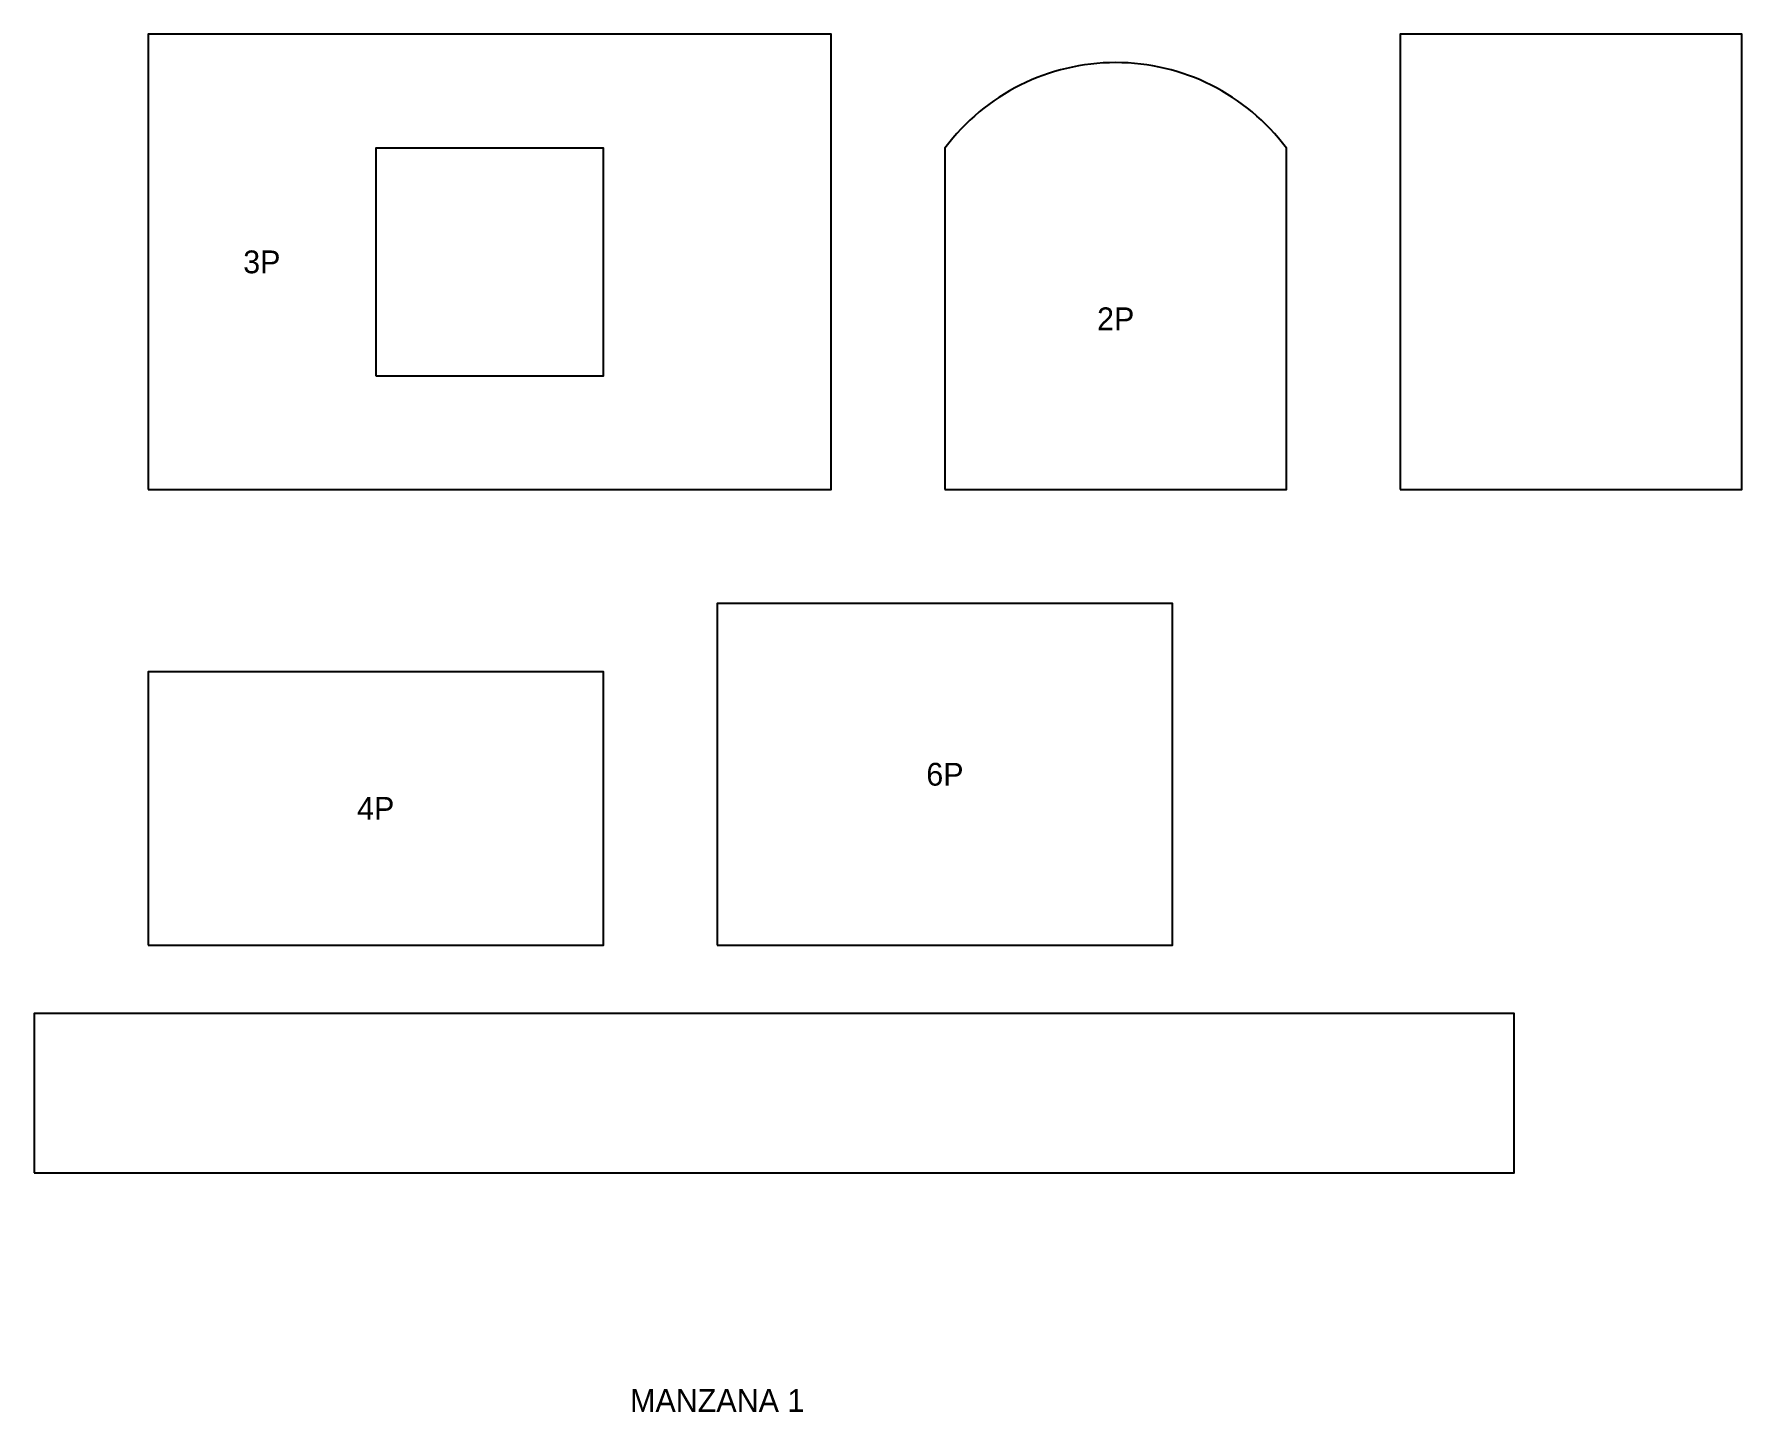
# Model space of a CAD drawing. Header units: metres. Extents: x -5 to 70, y -20.5 to 40.
import ezdxf
from ezdxf.enums import TextEntityAlignment as Align

# ---------------------------------------------------------------- set-up
doc = ezdxf.new("R2010")
doc.units = ezdxf.units.M
for name, color, linetype in [('AGUA', 7, 'Continuous'), ('EDIFICIOS', 7, 'Continuous'), ('EDIFICIOS_TEXTO', 7, 'Continuous'), ('TEXTOS', 7, 'Continuous'), ('VIALES', 7, 'Continuous')]:
    doc.layers.add(name, color=color, linetype=linetype)

msp = doc.modelspace()

# ---------------------------------------------------------------- linework, layer by layer
at = {"layer": 'AGUA'}
msp.add_lwpolyline([(55, 20), (70, 20), (70, 40), (55, 40)], close=True, dxfattribs=at)
at = {"layer": 'EDIFICIOS'}
for points in [[(0, 20), (30, 20), (30, 40), (0, 40)], [(10, 25), (20, 25), (20, 35), (10, 35)], [(25, 0), (45, 0), (45, 15), (25, 15)], [(0, 0), (20, 0), (20, 12), (0, 12)]]:
    msp.add_lwpolyline(points, close=True, dxfattribs=at)
msp.add_lwpolyline([(35, 20), (50, 20), (50, 35, 0.5), (35, 35)], format="xyb", close=True, dxfattribs=at)
at = {"layer": 'VIALES'}
msp.add_lwpolyline([(-5, -10), (60, -10), (60, -3), (-5, -3)], close=True, dxfattribs=at)

# ---------------------------------------------------------------- texts
at = {"layer": 'EDIFICIOS_TEXTO'}
for s, p in [('3P', (5, 30)), ('2P', (42.5, 27.5)), ('6P', (35, 7.5)), ('4P', (10, 6))]:
    msp.add_text(s, height=1, dxfattribs=at).set_placement(p, align=Align.MIDDLE_CENTER)
at = {"layer": 'TEXTOS'}
msp.add_text('MANZANA 1', height=1, dxfattribs=at).set_placement((25, -20), align=Align.MIDDLE_CENTER)

doc.saveas('drawing.dxf')
